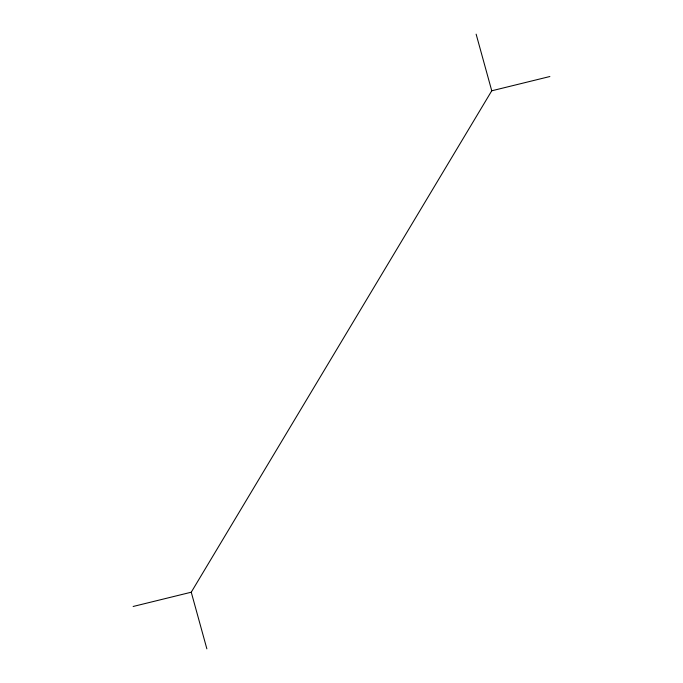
<?xml version="1.0" encoding="UTF-8"?>
<svg xmlns="http://www.w3.org/2000/svg" width="683" height="683" viewBox="0 0 683 683"><rect width="100%" height="100%" fill="white"/><g stroke="black" fill="none" stroke-linecap="round" stroke-linejoin="round"><path stroke-width="1.02" d="M133.134 606.478L191.249 592.212L491.751 90.788L549.866 76.522M476.128 34.15L491.751 90.788M191.249 592.212L206.872 648.85"/></g></svg>
